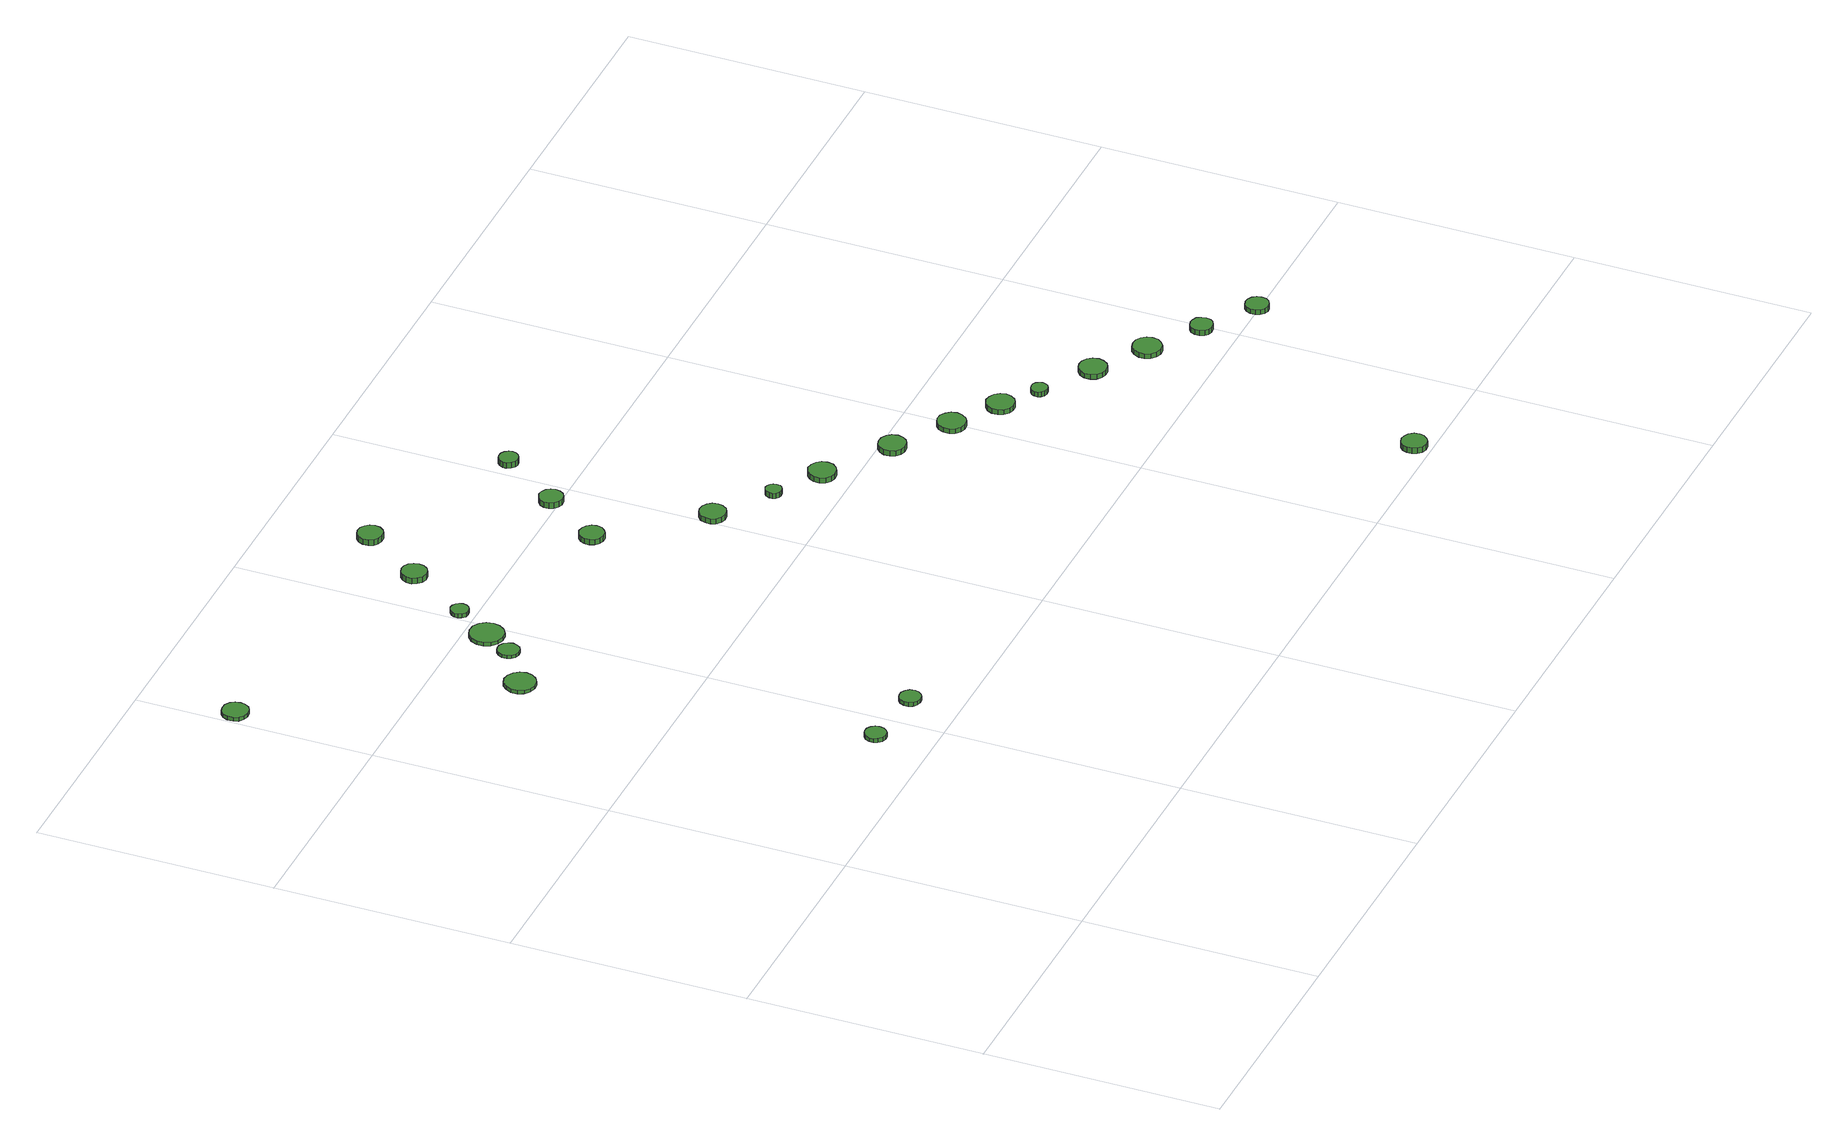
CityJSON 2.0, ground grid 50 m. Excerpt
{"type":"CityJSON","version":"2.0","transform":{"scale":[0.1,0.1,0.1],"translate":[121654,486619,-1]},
"CityObjects":{
"tree1":{"type":"SolitaryVegetationObject","attributes":{"function":"something"},"geometry":[{"type":"MultiSurface","lod":"1","boundaries":[[[0,1,2,3,4,5,6,7,8,9,10,11,12,13,14]],[[15,16,17,18,19,20,21,22,23,24,25,26,27,28,29]],[[0,29,28,1]],[[1,28,27,2]],[[2,27,26,3]],[[3,26,25,4]],[[4,25,24,5]],[[5,24,23,6]],[[6,23,22,7]],[[7,22,21,8]],[[8,21,20,9]],[[9,20,19,10]],[[10,19,18,11]],[[11,18,17,12]],[[12,17,16,13]],[[13,16,15,14]],[[14,15,29,0]]]}]},
"tree2":{"type":"SolitaryVegetationObject","attributes":{"function":"something"},"geometry":[{"type":"MultiSurface","lod":"1","boundaries":[[[30,31,32,33,34,35,36,37,38,39,40,41,42,43,44]],[[45,46,47,48,49,50,51,52,53,54,55,56,57,58,59]],[[30,59,58,31]],[[31,58,57,32]],[[32,57,56,33]],[[33,56,55,34]],[[34,55,54,35]],[[35,54,53,36]],[[36,53,52,37]],[[37,52,51,38]],[[38,51,50,39]],[[39,50,49,40]],[[40,49,48,41]],[[41,48,47,42]],[[42,47,46,43]],[[43,46,45,44]],[[44,45,59,30]]]}]},
"tree3":{"type":"SolitaryVegetationObject","attributes":{"function":"something"},"geometry":[{"type":"MultiSurface","lod":"1","boundaries":[[[60,61,62,63,64,65,66,67,68,69,70,71,72,73,74]],[[75,76,77,78,79,80,81,82,83,84,85,86,87,88,89]],[[60,89,88,61]],[[61,88,87,62]],[[62,87,86,63]],[[63,86,85,64]],[[64,85,84,65]],[[65,84,83,66]],[[66,83,82,67]],[[67,82,81,68]],[[68,81,80,69]],[[69,80,79,70]],[[70,79,78,71]],[[71,78,77,72]],[[72,77,76,73]],[[73,76,75,74]],[[74,75,89,60]]]}]},
"tree4":{"type":"SolitaryVegetationObject","attributes":{"function":"something"},"geometry":[{"type":"MultiSurface","lod":"1","boundaries":[[[90,91,92,93,94,95,96,97,98,99,100,101,102,103,104]],[[105,106,107,108,109,110,111,112,113,114,115,116,117,118,119]],[[90,119,118,91]],[[91,118,117,92]],[[92,117,116,93]],[[93,116,115,94]],[[94,115,114,95]],[[95,114,113,96]],[[96,113,112,97]],[[97,112,111,98]],[[98,111,110,99]],[[99,110,109,100]],[[100,109,108,101]],[[101,108,107,102]],[[102,107,106,103]],[[103,106,105,104]],[[104,105,119,90]]]}]},
"tree5":{"type":"SolitaryVegetationObject","attributes":{"function":"something"},"geometry":[{"type":"MultiSurface","lod":"1","boundaries":[[[120,121,122,123,124,125,126,127,128,129,130,131,132,133,134]],[[135,136,137,138,139,140,141,142,143,144,145,146,147,148,149]],[[120,149,148,121]],[[121,148,147,122]],[[122,147,146,123]],[[123,146,145,124]],[[124,145,144,125]],[[125,144,143,126]],[[126,143,142,127]],[[127,142,141,128]],[[128,141,140,129]],[[129,140,139,130]],[[130,139,138,131]],[[131,138,137,132]],[[132,137,136,133]],[[133,136,135,134]],[[134,135,149,120]]]}]},
"tree6":{"type":"SolitaryVegetationObject","attributes":{"function":"something"},"geometry":[{"type":"MultiSurface","lod":"1","boundaries":[[[150,151,152,153,154,155,156,157,158,159,160,161,162,163,164]],[[165,166,167,168,169,170,171,172,173,174,175,176,177,178,179]],[[150,179,178,151]],[[151,178,177,152]],[[152,177,176,153]],[[153,176,175,154]],[[154,175,174,155]],[[155,174,173,156]],[[156,173,172,157]],[[157,172,171,158]],[[158,171,170,159]],[[159,170,169,160]],[[160,169,168,161]],[[161,168,167,162]],[[162,167,166,163]],[[163,166,165,164]],[[164,165,179,150]]]}]},
"tree7":{"type":"SolitaryVegetationObject","attributes":{"function":"something"},"geometry":[{"type":"MultiSurface","lod":"1","boundaries":[[[180,181,182,183,184,185,186,187,188,189,190,191,192,193,194]],[[195,196,197,198,199,200,201,202,203,204,205,206,207,208,209]],[[180,209,208,181]],[[181,208,207,182]],[[182,207,206,183]],[[183,206,205,184]],[[184,205,204,185]],[[185,204,203,186]],[[186,203,202,187]],[[187,202,201,188]],[[188,201,200,189]],[[189,200,199,190]],[[190,199,198,191]],[[191,198,197,192]],[[192,197,196,193]],[[193,196,195,194]],[[194,195,209,180]]]}]},
"tree8":{"type":"SolitaryVegetationObject","attributes":{"function":"something"},"geometry":[{"type":"MultiSurface","lod":"1","boundaries":[[[210,211,212,213,214,215,216,217,218,219,220,221,222,223,224]],[[225,226,227,228,229,230,231,232,233,234,235,236,237,238,239]],[[210,239,238,211]],[[211,238,237,212]],[[212,237,236,213]],[[213,236,235,214]],[[214,235,234,215]],[[215,234,233,216]],[[216,233,232,217]],[[217,232,231,218]],[[218,231,230,219]],[[219,230,229,220]],[[220,229,228,221]],[[221,228,227,222]],[[222,227,226,223]],[[223,226,225,224]],[[224,225,239,210]]]}]},
"tree9":{"type":"SolitaryVegetationObject","attributes":{"function":"something"},"geometry":[{"type":"MultiSurface","lod":"1","boundaries":[[[240,241,242,243,244,245,246,247,248,249,250,251,252,253,254]],[[255,256,257,258,259,260,261,262,263,264,265,266,267,268,269]],[[240,269,268,241]],[[241,268,267,242]],[[242,267,266,243]],[[243,266,265,244]],[[244,265,264,245]],[[245,264,263,246]],[[246,263,262,247]],[[247,262,261,248]],[[248,261,260,249]],[[249,260,259,250]],[[250,259,258,251]],[[251,258,257,252]],[[252,257,256,253]],[[253,256,255,254]],[[254,255,269,240]]]}]},
"tree10":{"type":"SolitaryVegetationObject","attributes":{"function":"something"},"geometry":[{"type":"MultiSurface","lod":"1","boundaries":[[[270,271,272,273,274,275,276,277,278,279,280,281,282,283,284]],[[285,286,287,288,289,290,291,292,293,294,295,296,297,298,299]],[[270,299,298,271]],[[271,298,297,272]],[[272,297,296,273]],[[273,296,295,274]],[[274,295,294,275]],[[275,294,293,276]],[[276,293,292,277]],[[277,292,291,278]],[[278,291,290,279]],[[279,290,289,280]],[[280,289,288,281]],[[281,288,287,282]],[[282,287,286,283]],[[283,286,285,284]],[[284,285,299,270]]]}]},
"tree11":{"type":"SolitaryVegetationObject","attributes":{"function":"something"},"geometry":[{"type":"MultiSurface","lod":"1","boundaries":[[[300,301,302,303,304,305,306,307,308,309,310,311,312,313,314]],[[315,316,317,318,319,320,321,322,323,324,325,326,327,328,329]],[[300,329,328,301]],[[301,328,327,302]],[[302,327,326,303]],[[303,326,325,304]],[[304,325,324,305]],[[305,324,323,306]],[[306,323,322,307]],[[307,322,321,308]],[[308,321,320,309]],[[309,320,319,310]],[[310,319,318,311]],[[311,318,317,312]],[[312,317,316,313]],[[313,316,315,314]],[[314,315,329,300]]]}]},
"tree12":{"type":"SolitaryVegetationObject","attributes":{"function":"something"},"geometry":[{"type":"MultiSurface","lod":"1","boundaries":[[[330,331,332,333,334,335,336,337,338,339,340,341,342,343,344]],[[345,346,347,348,349,350,351,352,353,354,355,356,357,358,359]],[[330,359,358,331]],[[331,358,357,332]],[[332,357,356,333]],[[333,356,355,334]],[[334,355,354,335]],[[335,354,353,336]],[[336,353,352,337]],[[337,352,351,338]],[[338,351,350,339]],[[339,350,349,340]],[[340,349,348,341]],[[341,348,347,342]],[[342,347,346,343]],[[343,346,345,344]],[[344,345,359,330]]]}]},
"tree13":{"type":"SolitaryVegetationObject","attributes":{"function":"something"},"geometry":[{"type":"MultiSurface","lod":"1","boundaries":[[[360,361,362,363,364,365,366,367,368,369,370,371,372,373,374]],[[375,376,377,378,379,380,381,382,383,384,385,386,387,388,389]],[[360,389,388,361]],[[361,388,387,362]],[[362,387,386,363]],[[363,386,385,364]],[[364,385,384,365]],[[365,384,383,366]],[[366,383,382,367]],[[367,382,381,368]],[[368,381,380,369]],[[369,380,379,370]],[[370,379,378,371]],[[371,378,377,372]],[[372,377,376,373]],[[373,376,375,374]],[[374,375,389,360]]]}]},
"tree14":{"type":"SolitaryVegetationObject","attributes":{"function":"something"},"geometry":[{"type":"MultiSurface","lod":"1","boundaries":[[[390,391,392,393,394,395,396,397,398,399,400,401,402,403,404]],[[405,406,407,408,409,410,411,412,413,414,415,416,417,418,419]],[[390,419,418,391]],[[391,418,417,392]],[[392,417,416,393]],[[393,416,415,394]],[[394,415,414,395]],[[395,414,413,396]],[[396,413,412,397]],[[397,412,411,398]],[[398,411,410,399]],[[399,410,409,400]],[[400,409,408,401]],[[401,408,407,402]],[[402,407,406,403]],[[403,406,405,404]],[[404,405,419,390]]]}]},
"tree15":{"type":"SolitaryVegetationObject","attributes":{"function":"something"},"geometry":[{"type":"MultiSurface","lod":"1","boundaries":[[[420,421,422,423,424,425,426,427,428,429,430,431,432,433,434]],[[435,436,437,438,439,440,441,442,443,444,445,446,447,448,449]],[[420,449,448,421]],[[421,448,447,422]],[[422,447,446,423]],[[423,446,445,424]],[[424,445,444,425]],[[425,444,443,426]],[[426,443,442,427]],[[427,442,441,428]],[[428,441,440,429]],[[429,440,439,430]],[[430,439,438,431]],[[431,438,437,432]],[[432,437,436,433]],[[433,436,435,434]],[[434,435,449,420]]]}]},
"tree16":{"type":"SolitaryVegetationObject","attributes":{"function":"something"},"geometry":[{"type":"MultiSurface","lod":"1","boundaries":[[[450,451,452,453,454,455,456,457,458,459,460,461,462,463,464]],[[465,466,467,468,469,470,471,472,473,474,475,476,477,478,479]],[[450,479,478,451]],[[451,478,477,452]],[[452,477,476,453]],[[453,476,475,454]],[[454,475,474,455]],[[455,474,473,456]],[[456,473,472,457]],[[457,472,471,458]],[[458,471,470,459]],[[459,470,469,460]],[[460,469,468,461]],[[461,468,467,462]],[[462,467,466,463]],[[463,466,465,464]],[[464,465,479,450]]]}]},
"tree17":{"type":"SolitaryVegetationObject","attributes":{"function":"something"},"geometry":[{"type":"MultiSurface","lod":"1","boundaries":[[[480,481,482,483,484,485,486,487,488,489,490,491,492,493,494]],[[495,496,497,498,499,500,501,502,503,504,505,506,507,508,509]],[[480,509,508,481]],[[481,508,507,482]],[[482,507,506,483]],[[483,506,505,484]],[[484,505,504,485]],[[485,504,503,486]],[[486,503,502,487]],[[487,502,501,488]],[[488,501,500,489]],[[489,500,499,490]],[[490,499,498,491]],[[491,498,497,492]],[[492,497,496,493]],[[493,496,495,494]],[[494,495,509,480]]]}]},
"tree18":{"type":"SolitaryVegetationObject","attributes":{"function":"something"},"geometry":[{"type":"MultiSurface","lod":"1","boundaries":[[[510,511,512,513,514,515,516,517,518,519,520,521,522,523,524]],[[525,526,527,528,529,530,531,532,533,534,535,536,537,538,539]],[[510,539,538,511]],[[511,538,537,512]],[[512,537,536,513]],[[513,536,535,514]],[[514,535,534,515]],[[515,534,533,516]],[[516,533,532,517]],[[517,532,531,518]],[[518,531,530,519]],[[519,530,529,520]],[[520,529,528,521]],[[521,528,527,522]],[[522,527,526,523]],[[523,526,525,524]],[[524,525,539,510]]]}]},
"tree19":{"type":"SolitaryVegetationObject","attributes":{"function":"something"},"geometry":[{"type":"MultiSurface","lod":"1","boundaries":[[[540,541,542,543,544,545,546,547,548,549,550,551,552,553,554]],[[555,556,557,558,559,560,561,562,563,564,565,566,567,568,569]],[[540,569,568,541]],[[541,568,567,542]],[[542,567,566,543]],[[543,566,565,544]],[[544,565,564,545]],[[545,564,563,546]],[[546,563,562,547]],[[547,562,561,548]],[[548,561,560,549]],[[549,560,559,550]],[[550,559,558,551]],[[551,558,557,552]],[[552,557,556,553]],[[553,556,555,554]],[[554,555,569,540]]]}]},
"tree20":{"type":"SolitaryVegetationObject","attributes":{"function":"something"},"geometry":[{"type":"MultiSurface","lod":"1","boundaries":[[[570,571,572,573,574,575,576,577,578,579,580,581,582,583,584]],[[585,586,587,588,589,590,591,592,593,594,595,596,597,598,599]],[[570,599,598,571]],[[571,598,597,572]],[[572,597,596,573]],[[573,596,595,574]],[[574,595,594,575]],[[575,594,593,576]],[[576,593,592,577]],[[577,592,591,578]],[[578,591,590,579]],[[579,590,589,580]],[[580,589,588,581]],[[581,588,587,582]],[[582,587,586,583]],[[583,586,585,584]],[[584,585,599,570]]]}]},
"tree21":{"type":"SolitaryVegetationObject","attributes":{"function":"something"},"geometry":[{"type":"MultiSurface","lod":"1","boundaries":[[[600,601,602,603,604,605,606,607,608,609,610,611,612,613,614]],[[615,616,617,618,619,620,621,622,623,624,625,626,627,628,629]],[[600,629,628,601]],[[601,628,627,602]],[[602,627,626,603]],[[603,626,625,604]],[[604,625,624,605]],[[605,624,623,606]],[[606,623,622,607]],[[607,622,621,608]],[[608,621,620,609]],[[609,620,619,610]],[[610,619,618,611]],[[611,618,617,612]],[[612,617,616,613]],[[613,616,615,614]],[[614,615,629,600]]]}]},
"tree22":{"type":"SolitaryVegetationObject","attributes":{"function":"something"},"geometry":[{"type":"MultiSurface","lod":"1","boundaries":[[[630,631,632,633,634,635,636,637,638,639,640,641,642,643,644]],[[645,646,647,648,649,650,651,652,653,654,655,656,657,658,659]],[[630,659,658,631]],[[631,658,657,632]],[[632,657,656,633]],[[633,656,655,634]],[[634,655,654,635]],[[635,654,653,636]],[[636,653,652,637]],[[637,652,651,638]],[[638,651,650,639]],[[639,650,649,640]],[[640,649,648,641]],[[641,648,647,642]],[[642,647,646,643]],[[643,646,645,644]],[[644,645,659,630]]]}]},
"tree23":{"type":"SolitaryVegetationObject","attributes":{"function":"something"},"geometry":[{"type":"MultiSurface","lod":"1","boundaries":[[[660,661,662,663,664,665,666,667,668,669,670,671,672,673,674]],[[675,676,677,678,679,680,681,682,683,684,685,686,687,688,689]],[[660,689,688,661]],[[661,688,687,662]],[[662,687,686,663]],[[663,686,685,664]],[[664,685,684,665]],[[665,684,683,666]],[[666,683,682,667]],[[667,682,681,668]],[[668,681,680,669]],[[669,680,679,670]],[[670,679,678,671]],[[671,678,677,672]],[[672,677,676,673]],[[673,676,675,674]],[[674,675,689,660]]]}]},
"tree24":{"type":"SolitaryVegetationObject","attributes":{"function":"something"},"geometry":[{"type":"MultiSurface","lod":"1","boundaries":[[[690,691,692,693,694,695,696,697,698,699,700,701,702,703,704]],[[705,706,707,708,709,710,711,712,713,714,715,716,717,718,719]],[[690,719,718,691]],[[691,718,717,692]],[[692,717,716,693]],[[693,716,715,694]],[[694,715,714,695]],[[695,714,713,696]],[[696,713,712,697]],[[697,712,711,698]],[[698,711,710,699]],[[699,710,709,700]],[[700,709,708,701]],[[701,708,707,702]],[[702,707,706,703]],[[703,706,705,704]],[[704,705,719,690]]]}]}
},
"vertices":[
[58,1802,17],[56,1813,17],[50,1822,17],[40,1828,17],[29,1829,17],[18,1826,17],[9,1818,17],[5,1808,17],[5,1796,17],[9,1786,17],[18,1779,17],[29,1775,17],[40,1776,17],[50,1782,17],[56,1791,17],[56,1791,8],[50,1782,8],[40,1776,8],[29,1775,8],[18,1779,8],[9,1786,8],[5,1796,8],[5,1808,8],[9,1818,8],[18,1826,8],[29,1829,8],[40,1828,8],[50,1822,8],[56,1813,8],[58,1802,8],
[461,619,17],[459,628,17],[454,635,17],[446,640,17],[437,641,17],[428,638,17],[421,632,17],[417,623,17],[417,614,17],[421,606,17],[428,599,17],[437,596,17],[446,597,17],[454,602,17],[459,610,17],[459,610,8],[454,602,8],[446,597,8],[437,596,8],[428,599,8],[421,606,8],[417,614,8],[417,623,8],[421,632,8],[428,638,8],[437,641,8],[446,640,8],[454,635,8],[459,628,8],[461,619,8],
[369,1327,17],[366,1340,17],[358,1351,17],[346,1358,17],[333,1360,17],[320,1356,17],[310,1346,17],[304,1334,17],[304,1320,17],[310,1308,17],[320,1299,17],[333,1295,17],[346,1296,17],[358,1303,17],[366,1314,17],[366,1314,9],[358,1303,9],[346,1296,9],[333,1295,9],[320,1299,9],[310,1308,9],[304,1320,9],[304,1334,9],[310,1346,9],[320,1356,9],[333,1360,9],[346,1358,9],[358,1351,9],[366,1340,9],[369,1327,9],
[604,604,17],[602,614,17],[596,621,17],[588,626,17],[579,627,17],[570,624,17],[563,618,17],[559,609,17],[559,600,17],[563,591,17],[570,585,17],[579,582,17],[588,583,17],[596,587,17],[602,595,17],[602,595,8],[596,587,8],[588,583,8],[579,582,8],[570,585,8],[563,591,8],[559,600,8],[559,609,8],[563,618,8],[570,624,8],[579,627,8],[588,626,8],[596,621,8],[602,614,8],[604,604,8],
[456,1392,15],[454,1401,15],[448,1409,15],[440,1414,15],[431,1415,15],[422,1412,15],[415,1405,15],[411,1397,15],[411,1387,15],[415,1379,15],[422,1372,15],[431,1369,15],[440,1370,15],[448,1375,15],[454,1383,15],[454,1383,8],[448,1375,8],[440,1370,8],[431,1369,8],[422,1372,8],[415,1379,8],[411,1387,8],[411,1397,8],[415,1405,8],[422,1412,8],[431,1415,8],[440,1414,8],[448,1409,8],[454,1401,8],[456,1392,8],
[504,1453,16],[501,1467,16],[493,1479,16],[480,1487,16],[465,1488,16],[451,1484,16],[440,1474,16],[434,1460,16],[434,1446,16],[440,1432,16],[451,1422,16],[465,1418,16],[480,1419,16],[493,1427,16],[501,1439,16],[501,1439,8],[493,1427,8],[480,1419,8],[465,1418,8],[451,1422,8],[440,1432,8],[434,1446,8],[434,1460,8],[440,1474,8],[451,1484,8],[465,1488,8],[480,1487,8],[493,1479,8],[501,1467,8],[504,1453,8],
[543,1533,17],[541,1541,17],[537,1547,17],[530,1551,17],[522,1552,17],[515,1549,17],[509,1544,17],[505,1537,17],[505,1529,17],[509,1522,17],[515,1516,17],[522,1514,17],[530,1515,17],[537,1519,17],[541,1525,17],[541,1525,8],[537,1519,8],[530,1515,8],[522,1514,8],[515,1516,8],[509,1522,8],[505,1529,8],[505,1537,8],[509,1544,8],[515,1549,8],[522,1552,8],[530,1551,8],[537,1547,8],[541,1541,8],[543,1533,8],
[632,1664,21],[630,1674,21],[624,1683,21],[614,1689,21],[603,1690,21],[593,1686,21],[585,1679,21],[580,1669,21],[580,1658,21],[585,1648,21],[593,1641,21],[603,1637,21],[614,1638,21],[624,1644,21],[630,1653,21],[630,1653,8],[624,1644,8],[614,1638,8],[603,1637,8],[593,1641,8],[585,1648,8],[580,1658,8],[580,1669,8],[585,1679,8],[593,1686,8],[603,1690,8],[614,1689,8],[624,1683,8],[630,1674,8],[632,1664,8],
[713,1790,28],[711,1801,28],[704,1809,28],[695,1815,28],[684,1816,28],[673,1813,28],[665,1805,28],[661,1795,28],[661,1784,28],[665,1774,28],[673,1767,28],[684,1764,28],[695,1765,28],[704,1770,28],[711,1779,28],[711,1779,15],[704,1770,15],[695,1765,15],[684,1764,15],[673,1767,15],[665,1774,15],[661,1784,15],[661,1795,15],[665,1805,15],[673,1813,15],[684,1816,15],[695,1815,15],[704,1809,15],[711,1801,15],[713,1790,15],
[891,1396,19],[889,1406,19],[882,1415,19],[873,1420,19],[862,1422,19],[852,1418,19],[844,1411,19],[840,1401,19],[840,1391,19],[844,1381,19],[852,1374,19],[862,1370,19],[873,1371,19],[882,1377,19],[889,1385,19],[889,1385,7],[882,1377,7],[873,1371,7],[862,1370,7],[852,1374,7],[844,1381,7],[840,1391,7],[840,1401,7],[844,1411,7],[852,1418,7],[862,1422,7],[873,1420,7],[882,1415,7],[889,1406,7],[891,1396,7],
[1052,1207,19],[1050,1218,19],[1043,1227,19],[1033,1233,19],[1022,1234,19],[1011,1231,19],[1002,1223,19],[998,1212,19],[998,1201,19],[1002,1191,19],[1011,1183,19],[1022,1179,19],[1033,1181,19],[1043,1186,19],[1050,1196,19],[1050,1196,7],[1043,1186,7],[1033,1181,7],[1022,1179,7],[1011,1183,7],[1002,1191,7],[998,1201,7],[998,1212,7],[1002,1223,7],[1011,1231,7],[1022,1234,7],[1033,1233,7],[1043,1227,7],[1050,1218,7],[1052,1207,7],
[975,1518,20],[973,1528,20],[967,1536,20],[958,1541,20],[948,1543,20],[938,1539,20],[930,1532,20],[926,1523,20],[926,1512,20],[930,1503,20],[938,1496,20],[948,1493,20],[958,1494,20],[967,1499,20],[973,1508,20],[973,1508,7],[967,1499,7],[958,1494,7],[948,1493,7],[938,1496,7],[930,1503,7],[926,1512,7],[926,1523,7],[930,1532,7],[938,1539,7],[948,1543,7],[958,1541,7],[967,1536,7],[973,1528,7],[975,1518,7],
[1159,1127,19],[1158,1134,19],[1154,1139,19],[1148,1143,19],[1141,1144,19],[1134,1141,19],[1129,1137,19],[1126,1130,19],[1126,1123,19],[1129,1117,19],[1134,1112,19],[1141,1110,19],[1148,1111,19],[1154,1115,19],[1158,1120,19],[1158,1120,7],[1154,1115,7],[1148,1111,7],[1141,1110,7],[1134,1112,7],[1129,1117,7],[1126,1123,7],[1126,1130,7],[1129,1137,7],[1134,1141,7],[1141,1144,7],[1148,1143,7],[1154,1139,7],[1158,1134,7],[1159,1127,7],
[1059,1644,24],[1057,1652,24],[1052,1659,24],[1045,1663,24],[1036,1664,24],[1028,1662,24],[1022,1656,24],[1018,1648,24],[1018,1640,24],[1022,1632,24],[1028,1626,24],[1036,1624,24],[1045,1625,24],[1052,1629,24],[1057,1636,24],[1057,1636,11],[1052,1629,11],[1045,1625,11],[1036,1624,11],[1028,1626,11],[1022,1632,11],[1018,1640,11],[1018,1648,11],[1022,1656,11],[1028,1662,11],[1036,1664,11],[1045,1663,11],[1052,1659,11],[1057,1652,11],[1059,1644,11],
[1268,1065,19],[1266,1077,19],[1259,1086,19],[1248,1092,19],[1236,1094,19],[1225,1090,19],[1216,1082,19],[1211,1071,19],[1211,1059,19],[1216,1048,19],[1225,1040,19],[1236,1037,19],[1248,1038,19],[1259,1044,19],[1266,1053,19],[1266,1053,7],[1259,1044,7],[1248,1038,7],[1236,1037,7],[1225,1040,7],[1216,1048,7],[1211,1059,7],[1211,1071,7],[1216,1082,7],[1225,1090,7],[1236,1094,7],[1248,1092,7],[1259,1086,7],[1266,1077,7],[1268,1065,7],
[1406,974,20],[1403,986,20],[1396,995,20],[1386,1001,20],[1374,1002,20],[1363,999,20],[1354,991,20],[1349,980,20],[1349,968,20],[1354,957,20],[1363,949,20],[1374,946,20],[1386,947,20],[1396,953,20],[1403,962,20],[1403,962,8],[1396,953,8],[1386,947,8],[1374,946,8],[1363,949,8],[1354,957,8],[1349,968,8],[1349,980,8],[1354,991,8],[1363,999,8],[1374,1002,8],[1386,1001,8],[1396,995,8],[1403,986,8],[1406,974,8],
[1524,898,19],[1521,910,19],[1514,919,19],[1504,926,19],[1491,927,19],[1480,923,19],[1471,915,19],[1466,904,19],[1466,891,19],[1471,880,19],[1480,872,19],[1491,868,19],[1504,870,19],[1514,876,19],[1521,886,19],[1521,886,8],[1514,876,8],[1504,870,8],[1491,868,8],[1480,872,8],[1471,880,8],[1466,891,8],[1466,904,8],[1471,915,8],[1480,923,8],[1491,927,8],[1504,926,8],[1514,919,8],[1521,910,8],[1524,898,8],
[1791,32,28],[1789,43,28],[1782,52,28],[1773,57,28],[1762,59,28],[1751,55,28],[1743,48,28],[1739,38,28],[1739,27,28],[1743,17,28],[1751,10,28],[1762,6,28],[1773,7,28],[1782,13,28],[1789,22,28],[1789,22,15],[1782,13,15],[1773,7,15],[1762,6,15],[1751,10,15],[1743,17,15],[1739,27,15],[1739,38,15],[1743,48,15],[1751,55,15],[1762,59,15],[1773,57,15],[1782,52,15],[1789,43,15],[1791,32,15],
[1621,835,19],[1618,846,19],[1611,856,19],[1600,862,19],[1588,864,19],[1577,860,19],[1568,852,19],[1563,841,19],[1563,829,19],[1568,818,19],[1577,809,19],[1588,806,19],[1600,807,19],[1611,813,19],[1618,823,19],[1618,823,8],[1611,813,8],[1600,807,8],[1588,806,8],[1577,809,8],[1568,818,8],[1563,829,8],[1563,841,8],[1568,852,8],[1577,860,8],[1588,864,8],[1600,862,8],[1611,856,8],[1618,846,8],[1621,835,8],
[1685,784,19],[1683,791,19],[1679,797,19],[1673,801,19],[1666,801,19],[1659,799,19],[1653,794,19],[1650,788,19],[1650,780,19],[1653,774,19],[1659,769,19],[1666,767,19],[1673,768,19],[1679,771,19],[1683,777,19],[1683,777,8],[1679,771,8],[1673,768,8],[1666,767,8],[1659,769,8],[1653,774,8],[1650,780,8],[1650,788,8],[1653,794,8],[1659,799,8],[1666,801,8],[1673,801,8],[1679,797,8],[1683,791,8],[1685,784,8],
[1804,715,19],[1801,727,19],[1794,737,19],[1783,743,19],[1771,744,19],[1760,741,19],[1751,733,19],[1746,722,19],[1746,709,19],[1751,698,19],[1760,690,19],[1771,687,19],[1783,688,19],[1794,694,19],[1801,704,19],[1801,704,8],[1794,694,8],[1783,688,8],[1771,687,8],[1760,690,8],[1751,698,8],[1746,709,8],[1746,722,8],[1751,733,8],[1760,741,8],[1771,744,8],[1783,743,8],[1794,737,8],[1801,727,8],[1804,715,8],
[1912,646,19],[1910,658,19],[1902,668,19],[1892,674,19],[1879,675,19],[1867,672,19],[1858,663,19],[1853,652,19],[1853,640,19],[1858,628,19],[1867,620,19],[1879,616,19],[1892,617,19],[1902,624,19],[1910,634,19],[1910,634,8],[1902,624,8],[1892,617,8],[1879,616,8],[1867,620,8],[1858,628,8],[1853,640,8],[1853,652,8],[1858,663,8],[1867,672,8],[1879,675,8],[1892,674,8],[1902,668,8],[1910,658,8],[1912,646,8],
[2014,576,20],[2012,586,20],[2007,594,20],[1998,598,20],[1988,599,20],[1979,596,20],[1972,590,20],[1968,581,20],[1968,571,20],[1972,562,20],[1979,556,20],[1988,553,20],[1998,554,20],[2007,559,20],[2012,566,20],[2012,566,8],[2007,559,8],[1998,554,8],[1988,553,8],[1979,556,8],[1972,562,8],[1968,571,8],[1968,581,8],[1972,590,8],[1979,596,8],[1988,599,8],[1998,598,8],[2007,594,8],[2012,586,8],[2014,576,8],
[2124,504,19],[2122,514,19],[2116,522,19],[2107,527,19],[2098,528,19],[2088,525,19],[2081,518,19],[2077,509,19],[2077,499,19],[2081,490,19],[2088,483,19],[2098,480,19],[2107,481,19],[2116,486,19],[2122,494,19],[2122,494,8],[2116,486,8],[2107,481,8],[2098,480,8],[2088,483,8],[2081,490,8],[2077,499,8],[2077,509,8],[2081,518,8],[2088,525,8],[2098,528,8],[2107,527,8],[2116,522,8],[2122,514,8],[2124,504,8]
]}
